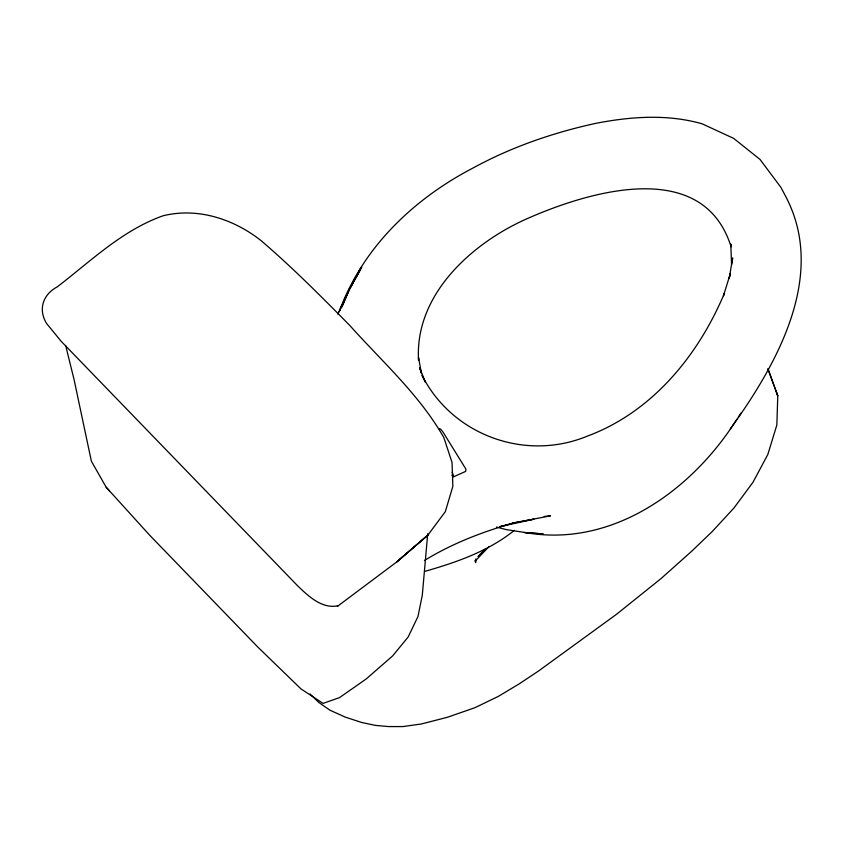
<?xml version="1.0" encoding="UTF-8"?>
<svg xmlns="http://www.w3.org/2000/svg" width="844" height="844" viewBox="0 0 844 844"><rect width="100%" height="100%" fill="white"/><g stroke="black" fill="none" stroke-linecap="round" stroke-linejoin="round"><path stroke-width="1.27" d="M475.773 559.361L475.541 562.653L475.942 559.044M427.718 533.651L422.285 595.252L417.98 616.51L408.137 637.041L392.629 655.915L366.254 678.924L339.573 697.577L323.104 703.4L301.076 688.999L257.736 646.979L149.747 535.307L106.207 487.273L91.395 461.257L73.987 379.199L65.705 345.745M452.004 475.193L453.682 476.765L452.226 472.239M475.383 560.089L475.014 561.26L488.887 546.733M342.664 305.095L349.342 289.334L361.802 267.158M341.757 307.353L349.342 289.334L360.968 267.907L349.047 289.946L339.246 311.605C362.477 247.524 413.887 198.688 473.463 167.777C511.865 146.856 553.537 132.529 596.202 123.266C631.185 116.525 667.509 113.908 702.166 123.836L733.679 138.384L760.022 159.442L780.89 187.347L786.397 197.791C826.782 276.473 776.543 364.946 730.282 428.942M337.895 314.116L349.395 289.175L349.047 289.946L359.934 270.481M736.812 419.268C692.544 489.742 612.828 547.883 525.77 532.638L506.168 529.599L496.494 527.057M738.205 417.21L741.085 412.948M485.743 548.748L479.624 554.93L485.954 548.6M514.365 530.327C488.402 551.322 456.404 562.357 424.711 571.409M338.36 605.654L396.965 561.777L427.887 535.107L445.305 511.675L452.859 486.355L452.046 462.459L443.838 437.593C419.595 394.918 382.258 361.749 349.806 325.489C321.121 296.36 292.256 267.326 261.186 240.719C233.883 219.092 197.728 207.223 163.187 215.747C122.412 230.127 90.93 261.018 57.255 286.876C43.086 294.292 37.874 309.347 46.578 323.474L61.19 341.324L297.225 585.388C307.965 595.801 322.06 609.484 338.36 605.654L337.326 606.224M424.458 560.585L426.663 559.139C454.104 542.639 484.245 531.245 514.967 522.626L499.996 526.603L533.872 519.218L512.614 523.09L550.51 515.842L544.222 516.454M453.682 476.765L465.624 471.427L465.951 469.158L442.783 431.727L440.452 429.005L439.028 428.71M525.77 532.638L543.177 533.914L523.871 532.48M310.054 693.979L318.832 702.461L330.036 710.247L345.439 717.178L361.707 722.475L375.485 725.407L388.578 726.568L402.841 726.578L421.388 723.973L447.341 717.294L474.929 707.705L498.382 696.363L519.028 683.978L538.229 671.223L616.553 614.263L661.074 578.551L691.415 551.48L712.188 531.583L733.953 508.004L753.006 482.24L767.818 454.505L776.849 424.986L777.767 395.878L768.24 369.366M106.207 487.273L109.467 490.87M425.271 382.068L422.042 375.358C452.373 435.209 525.095 461.689 587.023 436.253C652.053 412.241 698.326 355.535 724.5 293.068L723.477 295.716L730.387 273.519L729.163 278.573L732.676 257.937L731.569 264.457L730.798 244.022L731.083 246.817C703.041 156.667 587.973 191.588 526.023 219.155C471.068 243.789 414.436 295.147 418.571 360.399L418.508 357.582L421.441 373.248L419.605 367.762L425.249 381.931M767.776 368.712L777.767 395.878L776.522 392.449M479.835 554.666L478.21 556.544L479.835 554.666M427.887 535.107L396.606 562.03L427.887 535.107"/></g></svg>
